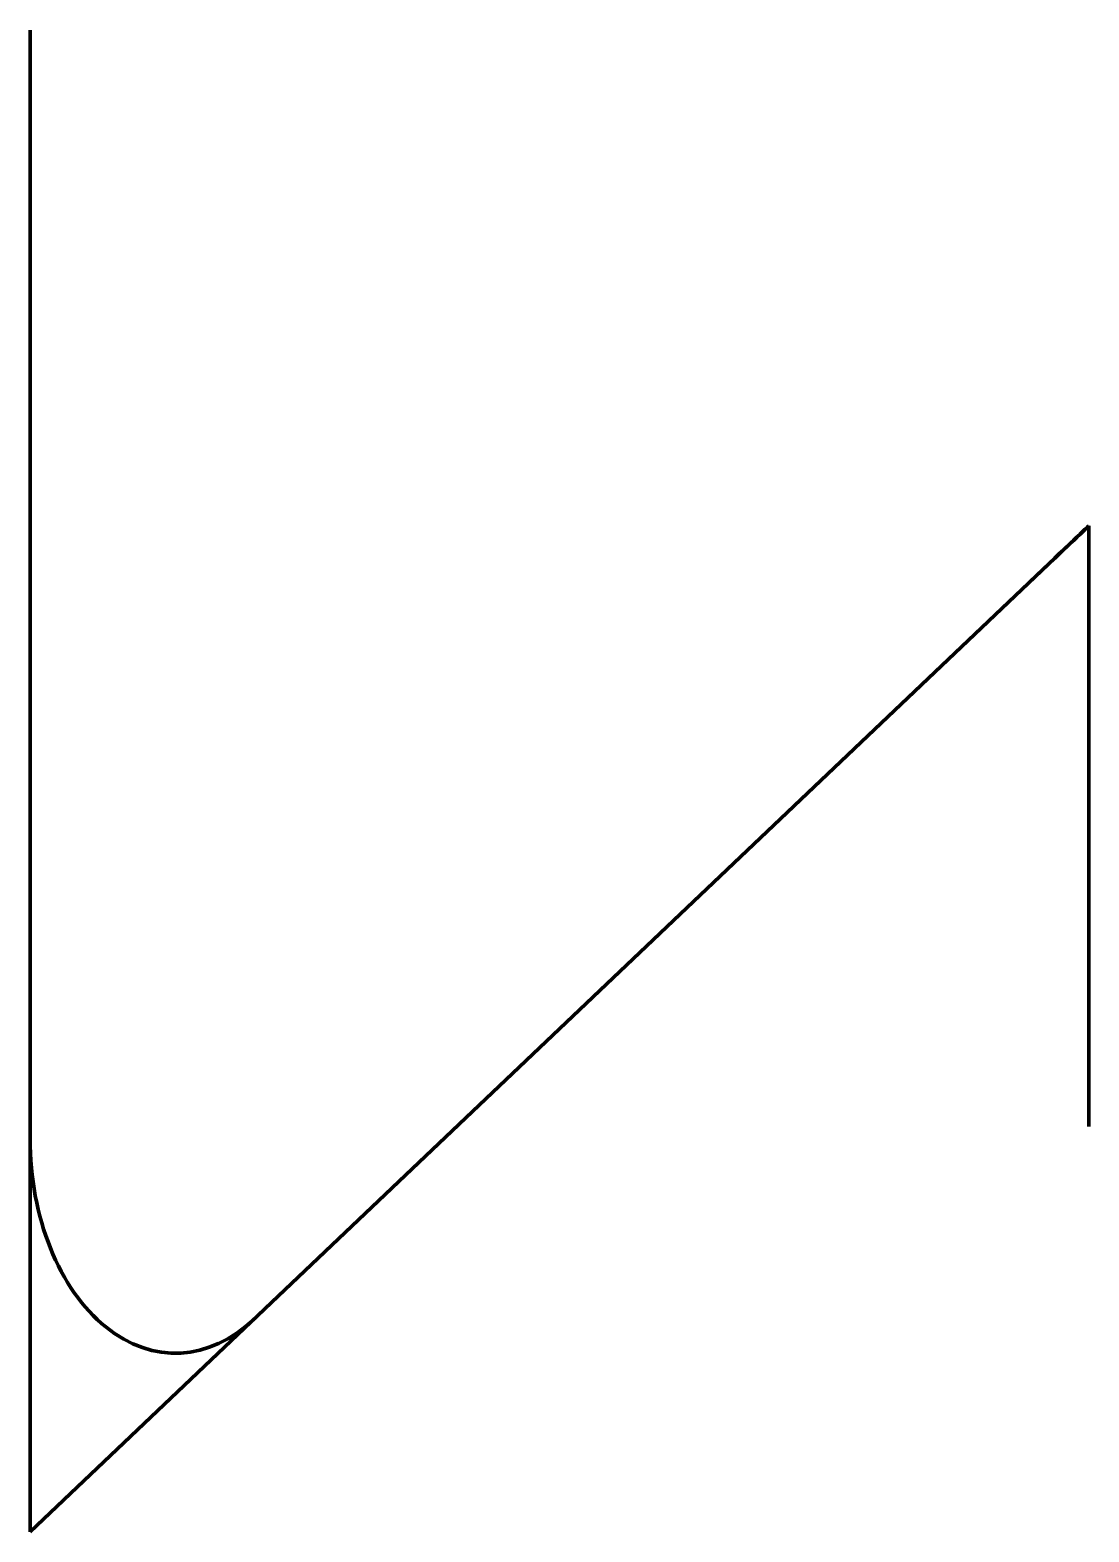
# Model space of a CAD drawing. Header units: millimetres. Extents: x -153 to -82, y 48 to 148.
import ezdxf

# ---------------------------------------------------------------- set-up
doc = ezdxf.new("R2010")
doc.units = ezdxf.units.MM
doc.layers.add('1', color=7, linetype='Continuous', true_color=0xffffff)

msp = doc.modelspace()

# ---------------------------------------------------------------- linework, layer by layer
at = {"layer": '1', "color": 163, "linetype": 'Continuous', "lineweight": 70}
for p, q in [((-152.5, 108.208, -389.562982), (-152.5, 148.208, -389.562982)), ((-152.5, 148.208, -389.562982), (-152.5, 148.208, -189.562982)), ((-152.5, 148.208, -189.562982), (-152.5, 48.208, -189.562982)), ((-152.5, 48.208, -189.562982), (-82, 115.208, -113)), ((-82, 75.208, -73), (-82, 115.208, -73)), ((-82, 115.208, -73), (-82, 115.208, -113))]:
    msp.add_line(p, q, dxfattribs=at)
at = {"layer": '1', "color": 163, "linetype": 'Continuous', "lineweight": 70, "extrusion": (-1, 3.58456e-16, 3.74377e-14)}
msp.add_arc((-133.9205, -375.275482, 152.5), 14.2875, 180, 270, dxfattribs=at)
at = {"layer": '1', "color": 163, "linetype": 'Continuous', "lineweight": 70, "extrusion": (-1, 0, 0)}
msp.add_arc((-133.9205, -203.850482, 152.5), 14.2875, 90, 180, dxfattribs=at)
at = {"layer": '1', "color": 163, "linetype": 'Continuous', "lineweight": 70, "extrusion": (-0.688885, 0.724871, -1.03223e-13)}
msp.add_arc((-5.638085, -106.063929, 139.99948), 14.2875, 180, 231.789832, dxfattribs=at)
at = {"layer": '1', "color": 163, "linetype": 'Continuous', "lineweight": 70, "extrusion": (1, 9.94636e-16, -9.94636e-16)}
msp.add_arc((100.9205, -87.2875, -82), 14.2875, 360, 90, dxfattribs=at)
at = {"layer": '1', "color": 163, "linetype": 'Continuous', "lineweight": 70, "extrusion": (0.735634, -3.33067e-16, -0.677379)}
msp.add_arc((74.397593, -228.461803, 16.221896), 14.2875, 147.228565, 270, dxfattribs=at)

doc.saveas('drawing.dxf')
